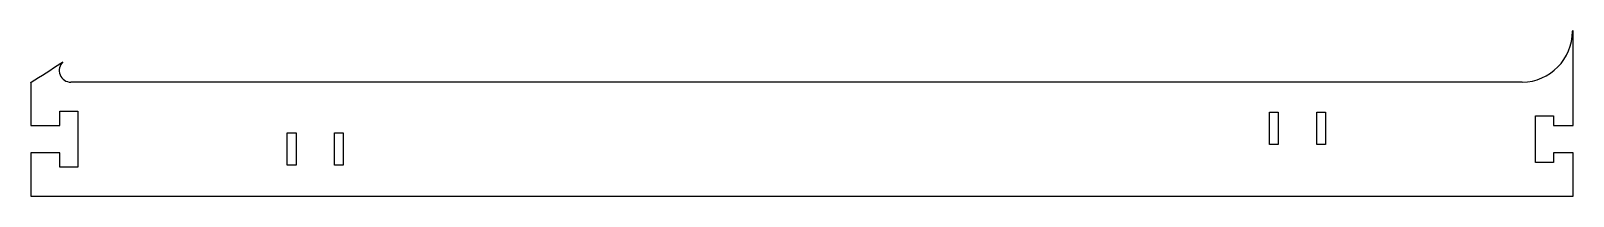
# Model space of a CAD drawing. Header units: millimetres. Extents: x -164 to 164, y -18 to 18.
import ezdxf

# ---------------------------------------------------------------- set-up
doc = ezdxf.new("R2010")
doc.units = ezdxf.units.MM
doc.layers.get('0').update_dxf_attribs({"linetype": 'CONTINUOUS'})

msp = doc.modelspace()

# ---------------------------------------------------------------- linework, layer by layer
for p, q in [((163.56, -2.51), (163.56, 17.44)), ((-163.56, 6.6), (-163.56, -2.51)), ((152.78, 6.64), (-155.05, 6.64)), ((-157.41, 0.49), (-153.56, 0.49)), ((-157.41, -2.51), (-157.41, 0.49)), ((-153.56, 0.49), (-153.56, -11.36)), ((99.17, -6.55), (99.17, 0.3)), ((99.17, 0.3), (101.02, 0.3)), ((101.02, 0.3), (101.02, -6.55)), ((109.17, -6.55), (109.17, 0.3)), ((109.17, 0.3), (111.02, 0.3)), ((111.02, 0.3), (111.02, -6.55)), ((-163.56, -2.51), (-157.41, -2.51)), ((155.56, -0.51), (159.41, -0.51)), ((155.56, -10.36), (155.56, -0.51)), ((159.41, -0.51), (159.41, -2.51)), ((159.41, -2.51), (163.56, -2.51)), ((-109.17, -10.97), (-109.17, -4.12)), ((-109.17, -4.12), (-107.32, -4.12)), ((-107.32, -4.12), (-107.32, -10.97)), ((-99.17, -10.97), (-99.17, -4.12)), ((-99.17, -4.12), (-97.32, -4.12)), ((-97.32, -4.12), (-97.32, -10.97)), ((-163.56, -8.36), (-163.56, -17.51)), ((-157.41, -8.36), (-163.56, -8.36)), ((-157.41, -11.36), (-157.41, -8.36)), ((101.02, -6.55), (99.17, -6.55)), ((111.02, -6.55), (109.17, -6.55)), ((163.56, -8.36), (159.41, -8.36)), ((159.41, -8.36), (159.41, -10.36)), ((163.56, -17.51), (163.56, -8.36)), ((-153.56, -11.36), (-157.41, -11.36)), ((-107.32, -10.97), (-109.17, -10.97)), ((-97.32, -10.97), (-99.17, -10.97)), ((159.41, -10.36), (155.56, -10.36)), ((-163.56, -17.51), (163.56, -17.51))]:
    msp.add_line(p, q)
for centre, radius, start, end in [((152.6, 17.44), 10.81, 270.9577, 360), ((163.48, 17.44), 0.075, 0, 180), ((-155.05, 9.13), 2.49, 133.0244, 270)]:
    msp.add_arc(centre, radius, start, end)
msp.add_open_spline([(-163.56, 6.6), (-163.55, 6.61), (-163.54, 6.62), (-163.52, 6.62), (-161.37, 7.97), (-159.25, 9.32), (-157.19, 10.66), (-157.04, 10.76), (-156.9, 10.85), (-156.75, 10.95)], degree=3, knots=[0.54549589, 0.54549589, 0.54549589, 0.54549589, 0.54574097, 0.54574097, 0.54574097, 0.59058754, 0.59058754, 0.59058754, 0.59382588, 0.59382588, 0.59382588, 0.59382588])

doc.saveas('drawing.dxf')
